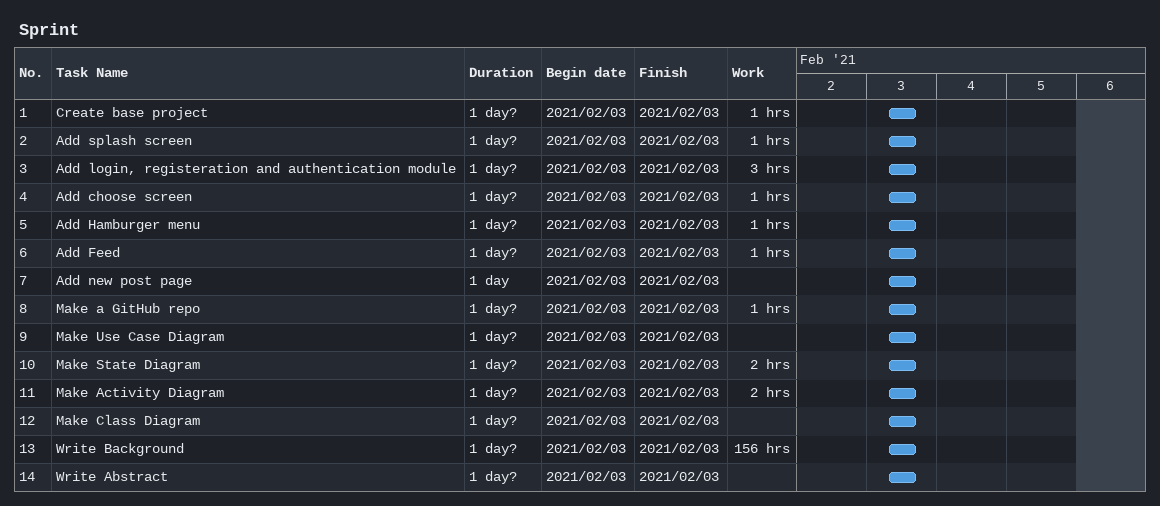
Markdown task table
Sprint

| ID | Task | Duration | Start | Finish | Work (h) |
|---|---|---|---|---|---|
| 1 | Create base project | 1d? | 2021-02-03 | 2021-02-03 | 1 |
| 2 | Add splash screen | 1d? | 2021-02-03 | 2021-02-03 | 1 |
| 3 | Add login, registeration and authentication module | 1d? | 2021-02-03 | 2021-02-03 | 3 |
| 4 | Add choose screen | 1d? | 2021-02-03 | 2021-02-03 | 1 |
| 5 | Add Hamburger menu | 1d? | 2021-02-03 | 2021-02-03 | 1 |
| 6 | Add Feed | 1d? | 2021-02-03 | 2021-02-03 | 1 |
| 7 | Add new post page | 1d | 2021-02-03 | 2021-02-03 |  |
| 8 | Make a GitHub repo | 1d? | 2021-02-03 | 2021-02-03 | 1 |
| 9 | Make Use Case Diagram | 1d? | 2021-02-03 | 2021-02-03 |  |
| 10 | Make State Diagram | 1d? | 2021-02-03 | 2021-02-03 | 2 |
| 11 | Make Activity Diagram | 1d? | 2021-02-03 | 2021-02-03 | 2 |
| 12 | Make Class Diagram | 1d? | 2021-02-03 | 2021-02-03 |  |
| 13 | Write Background | 1d? | 2021-02-03 | 2021-02-03 | 156 |
| 14 | Write Abstract | 1d? | 2021-02-03 | 2021-02-03 |  |
